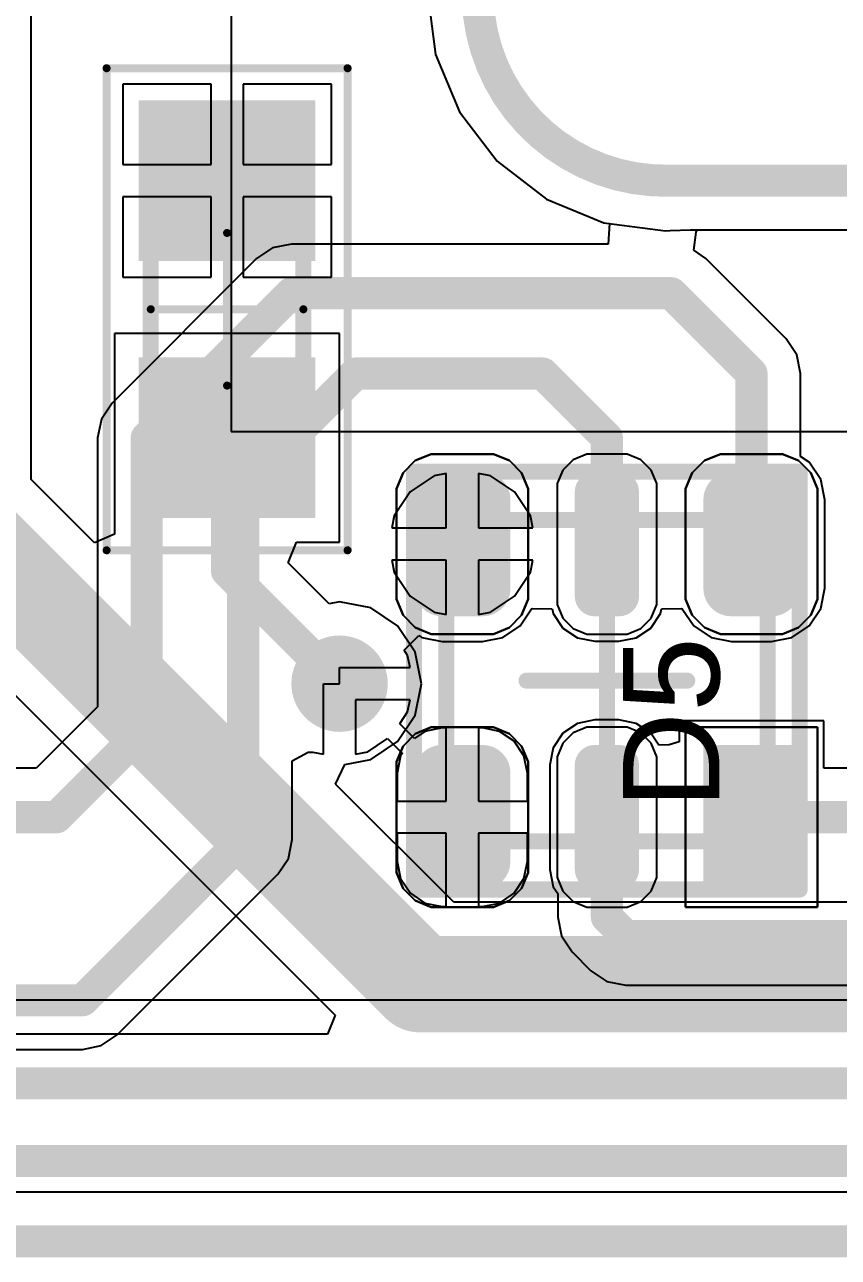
# Model space of a CAD drawing. Header units: inches. Extents: x -0.1 to 84.5, y -0.1 to 23.7.
# Drawn here: x 6.14 to 11.2, y -0.1 to 7.57 of the extents above; entities that cross this region are included whole.
import ezdxf

# ---------------------------------------------------------------- set-up
doc = ezdxf.new("R2010")
doc.units = ezdxf.units.IN
for name, color, linetype in [('Bottom 3D Body', 56, 'Continuous'), ('Bottom Courtyard', 56, 'Continuous'), ('Bottom Layer', 5, 'Continuous'), ('Bottom Paste', 16, 'Continuous'), ('Bottom Solder', 6, 'Continuous'), ('Keep-Out Layer', 6, 'Continuous'), ('Top 3D Body', 56, 'Continuous'), ('Top Courtyard', 56, 'Continuous'), ('Top Layer', 1, 'Continuous'), ('Top Overlay', 2, 'Continuous'), ('Top Paste', 8, 'Continuous'), ('Top Solder', 216, 'Continuous'), ('Via Holes', 16, 'Continuous')]:
    doc.layers.add(name, color=color, linetype=linetype)
doc.styles.add('Arial', font='', dxfattribs={"height": 0.2})
doc.styles.get('Arial').set_extended_font_data('Arial')

# ---------------------------------------------------------------- blocks, each defined once
blk = doc.blocks.new('CAPC0603_1608_55_N_B_90')
at = {"layer": 'Bottom Layer'}
for points in [[(-0.35, 0.5), (-0.35, -0.5), (-1.25, -0.5), (-1.25, 0.5)], [(1.25, 0.5), (1.25, -0.5), (0.35, -0.5), (0.35, 0.5)]]:
    blk.add_hatch(color=5, dxfattribs=at).paths.add_polyline_path(points)
at = {"layer": 'Bottom Paste'}
for points in [[(-0.35, 0.5), (-0.35, -0.5), (-1.25, -0.5), (-1.25, 0.5)], [(1.25, 0.5), (1.25, -0.5), (0.35, -0.5), (0.35, 0.5)]]:
    blk.add_hatch(color=16, dxfattribs=at).paths.add_polyline_path(points)
at = {"layer": 'Bottom Solder'}
for points in [[(-0.3, 0.55), (-0.3, -0.55), (-1.3, -0.55), (-1.3, 0.55)], [(1.3, 0.55), (1.3, -0.55), (0.3, -0.55), (0.3, 0.55)]]:
    blk.add_hatch(color=6, dxfattribs=at).paths.add_polyline_path(points)
at = {"layer": 'Bottom 3D Body'}
for points in [[(-0.875, -0.475, 0.1, 0.1, 0), (-0.875, 0.475, 0.1, 0.1, 0)], [(0.875, 0.475, 0.1, 0.1, 0), (-0.875, 0.475, 0.1, 0.1, 0)], [(0.875, -0.475, 0.1, 0.1, 0), (0.875, 0.475, 0.1, 0.1, 0)], [(0.875, -0.475, 0.1, 0.1, 0), (-0.875, -0.475, 0.1, 0.1, 0)]]:
    blk.add_lwpolyline(points, format="xyseb", dxfattribs=at)
for points in [[(-0.9, 0.475, 0.05, 0.05, 1), (-0.85, 0.475, 0.05, 0.05, 1)], [(-0.9, 0.475, 0.05, 0.05, 1), (-0.85, 0.475, 0.05, 0.05, 1)], [(0.85, 0.475, 0.05, 0.05, 1), (0.9, 0.475, 0.05, 0.05, 1)], [(0.85, 0.475, 0.05, 0.05, 1), (0.9, 0.475, 0.05, 0.05, 1)], [(-0.9, -0.475, 0.05, 0.05, 1), (-0.85, -0.475, 0.05, 0.05, 1)], [(-0.9, -0.475, 0.05, 0.05, 1), (-0.85, -0.475, 0.05, 0.05, 1)], [(0.85, -0.475, 0.05, 0.05, 1), (0.9, -0.475, 0.05, 0.05, 1)], [(0.85, -0.475, 0.05, 0.05, 1), (0.9, -0.475, 0.05, 0.05, 1)]]:
    blk.add_lwpolyline(points, format="xyseb", close=True, dxfattribs=at)
at = {"layer": 'Bottom Courtyard'}
for points in [[(-1.5, -0.75, 0.05, 0.05, 0), (-1.5, 0.75, 0.05, 0.05, 0)], [(1.5, 0.75, 0.05, 0.05, 0), (-1.5, 0.75, 0.05, 0.05, 0)], [(1.5, -0.75, 0.05, 0.05, 0), (1.5, 0.75, 0.05, 0.05, 0)], [(0, -0.475, 0.05, 0.05, 0), (0, 0.475, 0.05, 0.05, 0)], [(0.475, 0, 0.05, 0.05, 0), (-0.475, 0, 0.05, 0.05, 0)], [(1.5, -0.75, 0.05, 0.05, 0), (-1.5, -0.75, 0.05, 0.05, 0)]]:
    blk.add_lwpolyline(points, format="xyseb", dxfattribs=at)
for points in [[(-1.5125, 0.75, 0.025, 0.025, 1), (-1.4875, 0.75, 0.025, 0.025, 1)], [(-1.5125, 0.75, 0.025, 0.025, 1), (-1.4875, 0.75, 0.025, 0.025, 1)], [(1.4875, 0.75, 0.025, 0.025, 1), (1.5125, 0.75, 0.025, 0.025, 1)], [(1.4875, 0.75, 0.025, 0.025, 1), (1.5125, 0.75, 0.025, 0.025, 1)], [(-0.0125, 0.475, 0.025, 0.025, 1), (0.0125, 0.475, 0.025, 0.025, 1)], [(-0.4875, 0, 0.025, 0.025, 1), (-0.4625, 0, 0.025, 0.025, 1)], [(0.4625, 0, 0.025, 0.025, 1), (0.4875, 0, 0.025, 0.025, 1)], [(-0.0125, -0.475, 0.025, 0.025, 1), (0.0125, -0.475, 0.025, 0.025, 1)], [(-1.5125, -0.75, 0.025, 0.025, 1), (-1.4875, -0.75, 0.025, 0.025, 1)], [(-1.5125, -0.75, 0.025, 0.025, 1), (-1.4875, -0.75, 0.025, 0.025, 1)], [(1.4875, -0.75, 0.025, 0.025, 1), (1.5125, -0.75, 0.025, 0.025, 1)], [(1.4875, -0.75, 0.025, 0.025, 1), (1.5125, -0.75, 0.025, 0.025, 1)]]:
    blk.add_lwpolyline(points, format="xyseb", close=True, dxfattribs=at)
blk = doc.blocks.new('APA_RGB_LED_2020_109')
at = {"layer": 'Top Layer'}
h = blk.add_hatch(color=1, dxfattribs=at)
edge = h.paths.add_edge_path()
edge.add_arc((-1.125, 1.025), 0.125, 90, 180)
edge.add_line((-1.25, 1.025), (-1.25, 0.775))
edge.add_arc((-1.125, 0.775), 0.125, 180, 270)
edge.add_line((-1.125, 0.65), (-0.575, 0.65))
edge.add_arc((-0.575, 0.775), 0.125, 270, 360)
edge.add_line((-0.45, 0.775), (-0.45, 1.025))
edge.add_arc((-0.575, 1.025), 0.125, 0, 90)
edge.add_line((-0.575, 1.15), (-1.125, 1.15))
h = blk.add_hatch(color=1, dxfattribs=at)
edge = h.paths.add_edge_path()
edge.add_arc((0.575, 1.025), 0.125, 90, 180)
edge.add_line((0.45, 1.025), (0.45, 0.775))
edge.add_arc((0.575, 0.775), 0.125, 180, 270)
edge.add_line((0.575, 0.65), (1.125, 0.65))
edge.add_arc((1.125, 0.775), 0.125, 270, 360)
edge.add_line((1.25, 0.775), (1.25, 1.025))
edge.add_arc((1.125, 1.025), 0.125, 0, 90)
edge.add_line((1.125, 1.15), (0.575, 1.15))
h = blk.add_hatch(color=1, dxfattribs=at)
edge = h.paths.add_edge_path()
edge.add_arc((-1.175, 0.075), 0.075, 90, 180)
edge.add_line((-1.25, 0.075), (-1.25, -0.075))
edge.add_arc((-1.175, -0.075), 0.075, 180, 270)
edge.add_line((-1.175, -0.15), (-0.525, -0.15))
edge.add_arc((-0.525, -0.075), 0.075, 270, 360)
edge.add_line((-0.45, -0.075), (-0.45, 0.075))
edge.add_arc((-0.525, 0.075), 0.075, 0, 90)
edge.add_line((-0.525, 0.15), (-1.175, 0.15))
h = blk.add_hatch(color=1, dxfattribs=at)
edge = h.paths.add_edge_path()
edge.add_arc((0.525, 0.075), 0.075, 90, 180)
edge.add_line((0.45, 0.075), (0.45, -0.075))
edge.add_arc((0.525, -0.075), 0.075, 180, 270)
edge.add_line((0.525, -0.15), (1.175, -0.15))
edge.add_arc((1.175, -0.075), 0.075, 270, 360)
edge.add_line((1.25, -0.075), (1.25, 0.075))
edge.add_arc((1.175, 0.075), 0.075, 0, 90)
edge.add_line((1.175, 0.15), (0.525, 0.15))
blk.add_hatch(color=1, dxfattribs=at).paths.add_polyline_path([(-1.25, -0.65), (-0.45, -0.65), (-0.45, -1.15), (-1.25, -1.15)])
h = blk.add_hatch(color=1, dxfattribs=at)
edge = h.paths.add_edge_path()
edge.add_arc((0.575, -0.775), 0.125, 90, 180)
edge.add_line((0.45, -0.775), (0.45, -1.025))
edge.add_arc((0.575, -1.025), 0.125, 180, 270)
edge.add_line((0.575, -1.15), (1.125, -1.15))
edge.add_arc((1.125, -1.025), 0.125, 270, 360)
edge.add_line((1.25, -1.025), (1.25, -0.775))
edge.add_arc((1.125, -0.775), 0.125, 0, 90)
edge.add_line((1.125, -0.65), (0.575, -0.65))
at = {"layer": 'Top Paste'}
h = blk.add_hatch(color=8, dxfattribs=at)
edge = h.paths.add_edge_path()
edge.add_arc((-1.125, 1.025), 0.125, 90, 180)
edge.add_line((-1.25, 1.025), (-1.25, 0.775))
edge.add_arc((-1.125, 0.775), 0.125, 180, 270)
edge.add_line((-1.125, 0.65), (-0.575, 0.65))
edge.add_arc((-0.575, 0.775), 0.125, 270, 360)
edge.add_line((-0.45, 0.775), (-0.45, 1.025))
edge.add_arc((-0.575, 1.025), 0.125, 0, 90)
edge.add_line((-0.575, 1.15), (-1.125, 1.15))
h = blk.add_hatch(color=8, dxfattribs=at)
edge = h.paths.add_edge_path()
edge.add_arc((0.575, 1.025), 0.125, 90, 180)
edge.add_line((0.45, 1.025), (0.45, 0.775))
edge.add_arc((0.575, 0.775), 0.125, 180, 270)
edge.add_line((0.575, 0.65), (1.125, 0.65))
edge.add_arc((1.125, 0.775), 0.125, 270, 360)
edge.add_line((1.25, 0.775), (1.25, 1.025))
edge.add_arc((1.125, 1.025), 0.125, 0, 90)
edge.add_line((1.125, 1.15), (0.575, 1.15))
h = blk.add_hatch(color=8, dxfattribs=at)
edge = h.paths.add_edge_path()
edge.add_arc((-1.175, 0.075), 0.075, 90, 180)
edge.add_line((-1.25, 0.075), (-1.25, -0.075))
edge.add_arc((-1.175, -0.075), 0.075, 180, 270)
edge.add_line((-1.175, -0.15), (-0.525, -0.15))
edge.add_arc((-0.525, -0.075), 0.075, 270, 360)
edge.add_line((-0.45, -0.075), (-0.45, 0.075))
edge.add_arc((-0.525, 0.075), 0.075, 0, 90)
edge.add_line((-0.525, 0.15), (-1.175, 0.15))
h = blk.add_hatch(color=8, dxfattribs=at)
edge = h.paths.add_edge_path()
edge.add_arc((0.525, 0.075), 0.075, 90, 180)
edge.add_line((0.45, 0.075), (0.45, -0.075))
edge.add_arc((0.525, -0.075), 0.075, 180, 270)
edge.add_line((0.525, -0.15), (1.175, -0.15))
edge.add_arc((1.175, -0.075), 0.075, 270, 360)
edge.add_line((1.25, -0.075), (1.25, 0.075))
edge.add_arc((1.175, 0.075), 0.075, 0, 90)
edge.add_line((1.175, 0.15), (0.525, 0.15))
blk.add_hatch(color=8, dxfattribs=at).paths.add_polyline_path([(-1.25, -0.65), (-0.45, -0.65), (-0.45, -1.15), (-1.25, -1.15)])
h = blk.add_hatch(color=8, dxfattribs=at)
edge = h.paths.add_edge_path()
edge.add_arc((0.575, -0.775), 0.125, 90, 180)
edge.add_line((0.45, -0.775), (0.45, -1.025))
edge.add_arc((0.575, -1.025), 0.125, 180, 270)
edge.add_line((0.575, -1.15), (1.125, -1.15))
edge.add_arc((1.125, -1.025), 0.125, 270, 360)
edge.add_line((1.25, -1.025), (1.25, -0.775))
edge.add_arc((1.125, -0.775), 0.125, 0, 90)
edge.add_line((1.125, -0.65), (0.575, -0.65))
at = {"layer": 'Top Solder'}
h = blk.add_hatch(color=216, dxfattribs=at)
edge = h.paths.add_edge_path()
edge.add_arc((-1.125, 1.025), 0.175, 90, 180)
edge.add_line((-1.3, 1.025), (-1.3, 0.775))
edge.add_arc((-1.125, 0.775), 0.175, 180, 270)
edge.add_line((-1.125, 0.6), (-0.575, 0.6))
edge.add_arc((-0.575, 0.775), 0.175, 270, 360)
edge.add_line((-0.4, 0.775), (-0.4, 1.025))
edge.add_arc((-0.575, 1.025), 0.175, 0, 90)
edge.add_line((-0.575, 1.2), (-1.125, 1.2))
h = blk.add_hatch(color=216, dxfattribs=at)
edge = h.paths.add_edge_path()
edge.add_arc((0.575, 1.025), 0.175, 90, 180)
edge.add_line((0.4, 1.025), (0.4, 0.775))
edge.add_arc((0.575, 0.775), 0.175, 180, 270)
edge.add_line((0.575, 0.6), (1.125, 0.6))
edge.add_arc((1.125, 0.775), 0.175, 270, 360)
edge.add_line((1.3, 0.775), (1.3, 1.025))
edge.add_arc((1.125, 1.025), 0.175, 0, 90)
edge.add_line((1.125, 1.2), (0.575, 1.2))
h = blk.add_hatch(color=216, dxfattribs=at)
edge = h.paths.add_edge_path()
edge.add_arc((-1.175, 0.075), 0.125, 90, 180)
edge.add_line((-1.3, 0.075), (-1.3, -0.075))
edge.add_arc((-1.175, -0.075), 0.125, 180, 270)
edge.add_line((-1.175, -0.2), (-0.525, -0.2))
edge.add_arc((-0.525, -0.075), 0.125, 270, 360)
edge.add_line((-0.4, -0.075), (-0.4, 0.075))
edge.add_arc((-0.525, 0.075), 0.125, 0, 90)
edge.add_line((-0.525, 0.2), (-1.175, 0.2))
h = blk.add_hatch(color=216, dxfattribs=at)
edge = h.paths.add_edge_path()
edge.add_arc((0.525, 0.075), 0.125, 90, 180)
edge.add_line((0.4, 0.075), (0.4, -0.075))
edge.add_arc((0.525, -0.075), 0.125, 180, 270)
edge.add_line((0.525, -0.2), (1.175, -0.2))
edge.add_arc((1.175, -0.075), 0.125, 270, 360)
edge.add_line((1.3, -0.075), (1.3, 0.075))
edge.add_arc((1.175, 0.075), 0.125, 0, 90)
edge.add_line((1.175, 0.2), (0.525, 0.2))
blk.add_hatch(color=216, dxfattribs=at).paths.add_polyline_path([(-1.3, -0.6), (-0.4, -0.6), (-0.4, -1.2), (-1.3, -1.2)])
h = blk.add_hatch(color=216, dxfattribs=at)
edge = h.paths.add_edge_path()
edge.add_arc((0.575, -0.775), 0.175, 90, 180)
edge.add_line((0.4, -0.775), (0.4, -1.025))
edge.add_arc((0.575, -1.025), 0.175, 180, 270)
edge.add_line((0.575, -1.2), (1.125, -1.2))
edge.add_arc((1.125, -1.025), 0.175, 270, 360)
edge.add_line((1.3, -1.025), (1.3, -0.775))
edge.add_arc((1.125, -0.775), 0.175, 0, 90)
edge.add_line((1.125, -0.6), (0.575, -0.6))
at = {"layer": 'Top 3D Body'}
for points in [[(-1, 1, 0.1, 0.1, 0), (1, 1, 0.1, 0.1, 0)], [(-1, 1, 0.1, 0.1, 0), (-1, -1, 0.1, 0.1, 0)], [(1, 1, 0.1, 0.1, 0), (1, -1, 0.1, 0.1, 0)], [(-1, -1, 0.1, 0.1, 0), (1, -1, 0.1, 0.1, 0)]]:
    blk.add_lwpolyline(points, format="xyseb", dxfattribs=at)
for points in [[(-1.025, 1, 0.05, 0.05, 1), (-0.975, 1, 0.05, 0.05, 1)], [(-1.025, 1, 0.05, 0.05, 1), (-0.975, 1, 0.05, 0.05, 1)], [(0.975, 1, 0.05, 0.05, 1), (1.025, 1, 0.05, 0.05, 1)], [(0.975, 1, 0.05, 0.05, 1), (1.025, 1, 0.05, 0.05, 1)], [(-1.025, -1, 0.05, 0.05, 1), (-0.975, -1, 0.05, 0.05, 1)], [(-1.025, -1, 0.05, 0.05, 1), (-0.975, -1, 0.05, 0.05, 1)], [(0.975, -1, 0.05, 0.05, 1), (1.025, -1, 0.05, 0.05, 1)], [(0.975, -1, 0.05, 0.05, 1), (1.025, -1, 0.05, 0.05, 1)]]:
    blk.add_lwpolyline(points, format="xyseb", close=True, dxfattribs=at)
at = {"layer": 'Top Courtyard'}
for points in [[(-1.3, 1.2, 0.1, 0.1, 0), (-1.3, -1.2, 0.1, 0.1, 0)], [(-1.3, 1.2, 0.1, 0.1, 0), (1.3, 1.2, 0.1, 0.1, 0)], [(1.3, 1.2, 0.1, 0.1, 0), (1.3, -1.2, 0.1, 0.1, 0)], [(0, 0.5, 0.1, 0.1, 0), (0, -0.5, 0.1, 0.1, 0)], [(-0.5, 0, 0.1, 0.1, 0), (0.5, 0, 0.1, 0.1, 0)], [(-1.3, -1.2, 0.1, 0.1, 0), (1.3, -1.2, 0.1, 0.1, 0)]]:
    blk.add_lwpolyline(points, format="xyseb", dxfattribs=at)
for points in [[(-1.325, 1.2, 0.05, 0.05, 1), (-1.275, 1.2, 0.05, 0.05, 1)], [(-1.325, 1.2, 0.05, 0.05, 1), (-1.275, 1.2, 0.05, 0.05, 1)], [(1.275, 1.2, 0.05, 0.05, 1), (1.325, 1.2, 0.05, 0.05, 1)], [(1.275, 1.2, 0.05, 0.05, 1), (1.325, 1.2, 0.05, 0.05, 1)], [(-0.025, 0.5, 0.05, 0.05, 1), (0.025, 0.5, 0.05, 0.05, 1)], [(-0.525, 0, 0.05, 0.05, 1), (-0.475, 0, 0.05, 0.05, 1)], [(0.475, 0, 0.05, 0.05, 1), (0.525, 0, 0.05, 0.05, 1)], [(-0.025, -0.5, 0.05, 0.05, 1), (0.025, -0.5, 0.05, 0.05, 1)], [(-1.325, -1.2, 0.05, 0.05, 1), (-1.275, -1.2, 0.05, 0.05, 1)], [(-1.325, -1.2, 0.05, 0.05, 1), (-1.275, -1.2, 0.05, 0.05, 1)], [(1.275, -1.2, 0.05, 0.05, 1), (1.325, -1.2, 0.05, 0.05, 1)], [(1.275, -1.2, 0.05, 0.05, 1), (1.325, -1.2, 0.05, 0.05, 1)]]:
    blk.add_lwpolyline(points, format="xyseb", close=True, dxfattribs=at)
at = {"layer": 'Top Overlay'}
for p, q in [((-1.2929, 1.2689), (-1.1937, 1.31)), ((-1.1937, 1.31), (-1.14, 1.31)), ((-1.14, 1.31), (-1.14, 1.31)), ((-1.14, 1.31), (-0.56, 1.31)), ((-0.56, 1.31), (-0.5063, 1.31)), ((-0.5063, 1.31), (-0.4071, 1.2689)), ((0.4071, 1.2689), (0.5063, 1.31)), ((0.5063, 1.31), (0.56, 1.31)), ((0.56, 1.31), (0.56, 1.31)), ((0.56, 1.31), (1.14, 1.31)), ((1.14, 1.31), (1.1937, 1.31)), ((1.1937, 1.31), (1.2929, 1.2689)), ((-1.3689, 1.1929), (-1.2929, 1.2689)), ((-0.4071, 1.2689), (-0.3311, 1.1929)), ((0.3311, 1.1929), (0.4071, 1.2689)), ((1.2929, 1.2689), (1.3689, 1.1929)), ((-1.41, 1.0937), (-1.3689, 1.1929)), ((-0.3311, 1.1929), (-0.29, 1.0937)), ((0.29, 1.0937), (0.3311, 1.1929)), ((1.3689, 1.1929), (1.41, 1.0937)), ((-1.41, 1.04), (-1.41, 1.0937)), ((-0.29, 1.0937), (-0.29, 1.04)), ((0.29, 1.04), (0.29, 1.0937)), ((1.41, 1.0937), (1.41, 1.04)), ((-1.41, 0.76), (-1.41, 1.04)), ((-0.29, 1.04), (-0.29, 1.04)), ((-0.29, 1.04), (-0.29, 0.76)), ((0.29, 0.76), (0.29, 1.04)), ((1.41, 1.04), (1.41, 1.04)), ((1.41, 1.04), (1.41, 0.76)), ((-1.41, 0.76), (-1.41, 0.76)), ((-1.41, 0.7063), (-1.41, 0.76)), ((-1.3689, 0.6071), (-1.41, 0.7063)), ((-0.29, 0.7063), (-0.3311, 0.6071)), ((-0.29, 0.76), (-0.29, 0.7063)), ((0.29, 0.76), (0.29, 0.76)), ((0.29, 0.7063), (0.29, 0.76)), ((0.3311, 0.6071), (0.29, 0.7063)), ((1.41, 0.7063), (1.3689, 0.6071)), ((1.41, 0.76), (1.41, 0.7063)), ((-1.2929, 0.5311), (-1.3689, 0.6071)), ((-0.3311, 0.6071), (-0.4071, 0.5311)), ((0.4071, 0.5311), (0.3311, 0.6071)), ((1.3689, 0.6071), (1.2929, 0.5311)), ((-1.1937, 0.49), (-1.2929, 0.5311)), ((-1.14, 0.49), (-1.1937, 0.49)), ((-0.56, 0.49), (-1.14, 0.49)), ((-0.5063, 0.49), (-0.56, 0.49)), ((-0.56, 0.49), (-0.56, 0.49)), ((-0.4071, 0.5311), (-0.5063, 0.49)), ((0.5063, 0.49), (0.4071, 0.5311)), ((0.56, 0.49), (0.5063, 0.49)), ((1.14, 0.49), (0.56, 0.49)), ((1.1937, 0.49), (1.14, 0.49)), ((1.14, 0.49), (1.14, 0.49)), ((1.2929, 0.5311), (1.1937, 0.49)), ((-1.2258, 0.31), (-1.3103, 0.275)), ((-1.18, 0.31), (-1.2258, 0.31)), ((-0.52, 0.31), (-1.18, 0.31)), ((-0.4743, 0.31), (-0.52, 0.31)), ((-0.52, 0.31), (-0.52, 0.31)), ((-0.3897, 0.275), (-0.4743, 0.31)), ((0.4742, 0.31), (0.3897, 0.275)), ((0.52, 0.31), (0.4742, 0.31)), ((1.18, 0.31), (0.52, 0.31)), ((1.2258, 0.31), (1.18, 0.31)), ((1.18, 0.31), (1.18, 0.31)), ((1.3103, 0.275), (1.2258, 0.31)), ((-1.3103, 0.275), (-1.375, 0.2103)), ((-0.325, 0.2103), (-0.3897, 0.275)), ((0.3897, 0.275), (0.325, 0.2103)), ((1.375, 0.2103), (1.3103, 0.275)), ((-1.375, 0.2103), (-1.41, 0.1258)), ((-0.29, 0.1258), (-0.325, 0.2103)), ((0.325, 0.2103), (0.29, 0.1258)), ((1.41, 0.1258), (1.375, 0.2103)), ((-1.41, 0.1258), (-1.41, 0.08)), ((-1.41, 0.08), (-1.41, -0.08)), ((-1.41, 0.08), (-1.41, 0.08)), ((-0.29, 0.08), (-0.29, 0.1258)), ((-0.29, -0.08), (-0.29, 0.08)), ((0.29, 0.1258), (0.29, 0.08)), ((0.29, 0.08), (0.29, -0.08)), ((0.29, 0.08), (0.29, 0.08)), ((1.41, 0.08), (1.41, 0.1258)), ((1.41, -0.08), (1.41, 0.08)), ((-1.41, -0.08), (-1.41, -0.1257)), ((-1.41, -0.1257), (-1.375, -0.2103)), ((-0.325, -0.2103), (-0.29, -0.1257)), ((-0.29, -0.1257), (-0.29, -0.08)), ((-0.29, -0.08), (-0.29, -0.08)), ((0.29, -0.08), (0.29, -0.1257)), ((0.29, -0.1257), (0.325, -0.2103)), ((1.375, -0.2103), (1.41, -0.1257)), ((1.41, -0.1257), (1.41, -0.08)), ((1.41, -0.08), (1.41, -0.08)), ((-1.375, -0.2103), (-1.3103, -0.275)), ((-0.3897, -0.275), (-0.325, -0.2103)), ((0.325, -0.2103), (0.3897, -0.275)), ((1.3103, -0.275), (1.375, -0.2103)), ((-1.3103, -0.275), (-1.2258, -0.31)), ((-0.4743, -0.31), (-0.3897, -0.275)), ((0.3897, -0.275), (0.4742, -0.31)), ((1.2258, -0.31), (1.3103, -0.275)), ((-1.2258, -0.31), (-1.18, -0.31)), ((-1.18, -0.31), (-1.18, -0.31)), ((-1.18, -0.31), (-0.52, -0.31)), ((-0.52, -0.31), (-0.4743, -0.31)), ((0.4742, -0.31), (0.52, -0.31)), ((0.52, -0.31), (0.52, -0.31)), ((0.52, -0.31), (1.18, -0.31)), ((1.18, -0.31), (1.2258, -0.31)), ((-1.41, -1.31), (-1.41, -0.49)), ((-1.41, -0.49), (-0.29, -0.49)), ((-0.29, -0.49), (-0.29, -1.31)), ((0.3311, -0.6071), (0.4071, -0.5311)), ((0.4071, -0.5311), (0.5063, -0.49)), ((0.5063, -0.49), (0.56, -0.49)), ((0.56, -0.49), (0.56, -0.49)), ((0.56, -0.49), (1.14, -0.49)), ((1.14, -0.49), (1.1937, -0.49)), ((1.1937, -0.49), (1.2929, -0.5311)), ((1.2929, -0.5311), (1.3689, -0.6071)), ((0.29, -0.7063), (0.3311, -0.6071)), ((1.3689, -0.6071), (1.41, -0.7063)), ((0.29, -0.76), (0.29, -0.7063)), ((0.29, -1.04), (0.29, -0.76)), ((1.41, -0.7063), (1.41, -0.76)), ((1.41, -0.76), (1.41, -0.76)), ((1.41, -0.76), (1.41, -1.04)), ((0.29, -1.04), (0.29, -1.04)), ((0.29, -1.0937), (0.29, -1.04)), ((1.41, -1.04), (1.41, -1.0937)), ((0.3311, -1.1929), (0.29, -1.0937)), ((1.41, -1.0937), (1.3689, -1.1929)), ((0.4071, -1.2689), (0.3311, -1.1929)), ((1.3689, -1.1929), (1.2929, -1.2689)), ((0.5063, -1.31), (0.4071, -1.2689)), ((1.2929, -1.2689), (1.1937, -1.31)), ((-0.29, -1.31), (-1.41, -1.31)), ((0.56, -1.31), (0.5063, -1.31)), ((1.14, -1.31), (0.56, -1.31)), ((1.1937, -1.31), (1.14, -1.31)), ((1.14, -1.31), (1.14, -1.31))]:
    blk.add_line(p, q, dxfattribs=at)
at = {"layer": 'Top Courtyard', "style": 'Arial'}
blk.add_text('D5', height=0.6, dxfattribs=at).set_placement((-0.8, -0.7))

msp = doc.modelspace()

# ---------------------------------------------------------------- hatches: boundary and pattern name
at = {"layer": 'Bottom Layer'}
h = msp.add_hatch(color=5, dxfattribs=at)
edge = h.paths.add_edge_path()
edge.add_arc((8.864, 4.339), 0.3, 0, 360)
h = msp.add_hatch(color=5, dxfattribs=at)
edge = h.paths.add_edge_path()
edge.add_arc((8.1, 3.47), 0.3, 0, 360)
at = {"layer": 'Top Layer'}
h = msp.add_hatch(color=1, dxfattribs=at)
edge = h.paths.add_edge_path()
edge.add_arc((8.864, 4.339), 0.3, 0, 360)
h = msp.add_hatch(color=1, dxfattribs=at)
edge = h.paths.add_edge_path()
edge.add_arc((8.1, 3.47), 0.3, 0, 360)
at = {"layer": 'Via Holes'}
h = msp.add_hatch(color=7, dxfattribs=at)
edge = h.paths.add_edge_path()
edge.add_arc((8.864, 4.339), 0.15, 0, 360)
h = msp.add_hatch(color=7, dxfattribs=at)
edge = h.paths.add_edge_path()
edge.add_arc((8.1, 3.47), 0.15, 0, 360)

# ---------------------------------------------------------------- linework, layer by layer
at = {"layer": 'Bottom Layer'}
for p, q in [((6.1798, 4.7412), (6.1798, 18.41)), ((8.651, 7.7392), (8.6977, 7.3851)), ((8.6977, 7.3851), (8.8457, 7.0278)), ((7.3, 7.2), (6.75, 7.2)), ((6.75, 7.2), (6.75, 6.7)), ((7.3, 6.7), (7.3, 7.2)), ((8.05, 7.2), (7.5, 7.2)), ((7.5, 7.2), (7.5, 6.7)), ((8.05, 6.7), (8.05, 7.2)), ((8.8457, 7.0278), (9.0811, 6.721)), ((6.75, 6.7), (7.3, 6.7)), ((7.5, 6.7), (8.05, 6.7)), ((9.0811, 6.721), (9.3879, 6.4856)), ((7.3, 6.5), (6.75, 6.5)), ((6.75, 6.5), (6.75, 6)), ((7.3, 6), (7.3, 6.5)), ((8.05, 6.5), (7.5, 6.5)), ((7.5, 6.5), (7.5, 6)), ((8.05, 6), (8.05, 6.5)), ((9.3879, 6.4856), (9.7452, 6.3376)), ((9.7452, 6.3376), (10.0339, 6.2996)), ((10.0339, 6.2996), (10.1286, 6.2871)), ((10.1286, 6.2871), (10.1578, 6.2909)), ((10.1578, 6.2909), (10.2845, 6.2941)), ((10.2845, 6.2941), (13.2096, 6.2942)), ((6.75, 6), (7.3, 6)), ((7.5, 6), (8.05, 6)), ((8.1, 5.65), (6.7, 5.65)), ((6.7, 5.65), (6.7, 4.4006)), ((8.1, 4.35), (8.1, 5.65)), ((8.6884, 4.7629), (8.5396, 4.6634)), ((8.764, 4.7779), (8.6884, 4.7629)), ((8.764, 4.439), (8.764, 4.7779)), ((9.0396, 4.7629), (8.964, 4.7779)), ((8.964, 4.7779), (8.964, 4.439)), ((9.1884, 4.6634), (9.0396, 4.7629)), ((6.5744, 4.3465), (6.1798, 4.7412)), ((8.5396, 4.6634), (8.4401, 4.5146)), ((9.2879, 4.5146), (9.1884, 4.6634)), ((8.4401, 4.5146), (8.4251, 4.439)), ((9.3029, 4.439), (9.2879, 4.5146)), ((6.7, 4.4006), (6.5744, 4.3465)), ((8.4251, 4.439), (8.764, 4.439)), ((8.964, 4.439), (9.3029, 4.439)), ((7.7796, 4.223), (7.8322, 4.35)), ((7.8322, 4.35), (8.1, 4.35)), ((8.0356, 3.967), (7.7796, 4.223)), ((8.764, 4.239), (8.4251, 4.239)), ((8.4251, 4.239), (8.4401, 4.1634)), ((8.764, 3.9001), (8.764, 4.239)), ((9.3029, 4.239), (8.964, 4.239)), ((8.964, 4.239), (8.964, 3.9001)), ((9.2879, 4.1634), (9.3029, 4.239)), ((5.3095, 4.1695), (8.073, 1.4061)), ((8.4401, 4.1634), (8.5396, 4.0146)), ((9.1884, 4.0146), (9.2879, 4.1634)), ((8.5396, 4.0146), (8.6884, 3.9151)), ((9.0396, 3.9151), (9.1884, 4.0146)), ((8.1, 3.9798), (8.0356, 3.967)), ((8.2951, 3.941), (8.1, 3.9798)), ((8.4605, 3.8305), (8.2951, 3.941)), ((8.6884, 3.9151), (8.764, 3.9001)), ((8.964, 3.9001), (9.0396, 3.9151)), ((8.571, 3.6651), (8.4605, 3.8305)), ((8.6098, 3.47), (8.571, 3.6651)), ((8.571, 3.2749), (8.6098, 3.47)), ((8.4605, 3.1095), (8.571, 3.2749)), ((8.2951, 2.999), (8.4605, 3.1095)), ((8.1337, 2.9669), (8.2951, 2.999)), ((8.0755, 2.8454), (8.1337, 2.9669)), ((8.8112, 2.1098), (8.0755, 2.8454)), ((18.7334, 2.1098), (8.8112, 2.1098)), ((8.073, 1.4061), (8.0244, 1.2887)), ((8.0244, 1.2887), (5.3339, 1.2887))]:
    msp.add_line(p, q, dxfattribs=at)
for points in [[(7.4, 4.17, 0.2, 0.2, 0), (7.4, 5, 0.2, 0.2, 0)], [(5.67, 4.53, 0.6, 0.6, 0), (8.6, 1.6, 0.6, 0.6, 0)], [(7.4, 4.17, 0.2, 0.2, 0), (8.1, 3.47, 0.2, 0.2, 0)], [(8.6, 1.6, 0.6, 0.6, 0), (20.3, 1.6, 0.6, 0.6, 0)], [(5.2072, 0.9828, 0.2, 0.2, 0), (25.0828, 0.9828, 0.2, 0.2, 0)], [(4.98, 0.5, 0.2, 0.2, 0), (25.5, 0.5, 0.2, 0.2, 0)]]:
    msp.add_lwpolyline(points, format="xyseb", dxfattribs=at)
for points in [[(7.35, 5, 0.1, 0.1, 1), (7.45, 5, 0.1, 0.1, 1)], [(7.35, 4.17, 0.1, 0.1, 1), (7.45, 4.17, 0.1, 0.1, 1)], [(7.35, 4.17, 0.1, 0.1, 1), (7.45, 4.17, 0.1, 0.1, 1)], [(8.05, 3.47, 0.1, 0.1, 1), (8.15, 3.47, 0.1, 0.1, 1)], [(8.45, 1.6, 0.3, 0.3, 1), (8.75, 1.6, 0.3, 0.3, 1)], [(8.45, 1.6, 0.3, 0.3, 1), (8.75, 1.6, 0.3, 0.3, 1)]]:
    msp.add_lwpolyline(points, format="xyseb", close=True, dxfattribs=at)
at = {"layer": 'Keep-Out Layer'}
for points in [[(10.1517, 6.6, 0.2, 0.2, -0.414214), (8.9601, 7.7454, 0.2, 0.2, 0)], [(10.1517, 6.6, 0.2, 0.2, 0), (13.3312, 6.6001, 0.2, 0.2, 0)], [(0, 0, 0.2, 0.2, 0), (84.3787, 0, 0.2, 0.2, 0)]]:
    msp.add_lwpolyline(points, format="xyseb", dxfattribs=at)
msp.add_lwpolyline([(10.1017, 6.6, 0.1, 0.1, 1), (10.2017, 6.6, 0.1, 0.1, 1)], format="xyseb", close=True, dxfattribs=at)
msp.add_lwpolyline([(10.1017, 6.6, 0.1, 0.1, 1), (10.2017, 6.6, 0.1, 0.1, 1)], format="xyseb", close=True, dxfattribs=at)
at = {"layer": 'Top Layer'}
for p, q in [((8.651, 7.7392), (8.6977, 7.3851)), ((8.6977, 7.3851), (8.8457, 7.0278)), ((8.8457, 7.0278), (9.0811, 6.721)), ((9.0811, 6.721), (9.3879, 6.4856)), ((9.3879, 6.4856), (9.7452, 6.3376)), ((9.7452, 6.3376), (9.7808, 6.3329)), ((9.7808, 6.3329), (9.7725, 6.2059)), ((10.3199, 6.2804), (10.3253, 6.2941)), ((10.3253, 6.2941), (13.2096, 6.2942)), ((10.3042, 6.1671), (10.3199, 6.2804)), ((7.6829, 6.1826), (7.5837, 6.1163)), ((7.8, 6.2059), (7.6829, 6.1826)), ((9.7725, 6.2059), (7.8, 6.2059)), ((10.3803, 6.1163), (10.3042, 6.1671)), ((7.5837, 6.1163), (6.6837, 5.2163)), ((10.8803, 5.6163), (10.3803, 6.1163)), ((10.9466, 5.5171), (10.8803, 5.6163)), ((10.8803, 5.6163), (10.8803, 5.6163)), ((10.9699, 5.4), (10.9466, 5.5171)), ((10.9699, 4.884), (10.9699, 5.4)), ((6.6837, 5.2163), (6.6174, 5.1171)), ((6.6174, 5.1171), (6.5941, 5)), ((6.5941, 5), (6.5941, 5)), ((6.5941, 5), (6.5941, 3.3267)), ((11.0233, 4.8483), (10.9699, 4.884)), ((11.0951, 4.7408), (11.0233, 4.8483)), ((11.1204, 4.614), (11.0951, 4.7408)), ((11.1204, 4.064), (11.1204, 4.614)), ((11.0951, 3.9372), (11.1204, 4.064)), ((9.2233, 3.8297), (9.2946, 3.9363)), ((9.2946, 3.9363), (9.2988, 3.9371)), ((9.2988, 3.9371), (9.4243, 3.9353)), ((9.4243, 3.9353), (9.43, 3.9067)), ((10.098, 3.9067), (10.1037, 3.9353)), ((10.1037, 3.9353), (10.2292, 3.9371)), ((10.2292, 3.9371), (10.2334, 3.9363)), ((10.2334, 3.9363), (10.3047, 3.8297)), ((11.0233, 3.8297), (11.0951, 3.9372)), ((9.43, 3.9067), (9.4907, 3.8157)), ((10.0373, 3.8157), (10.098, 3.9067)), ((8.5015, 3.6791), (8.5931, 3.7706)), ((8.5931, 3.7706), (8.6122, 3.7579)), ((9.1158, 3.7579), (9.2233, 3.8297)), ((9.4907, 3.8157), (9.5817, 3.755)), ((9.9463, 3.755), (10.0373, 3.8157)), ((10.3047, 3.8297), (10.4122, 3.7579)), ((10.9158, 3.7579), (11.0233, 3.8297)), ((8.6122, 3.7579), (8.739, 3.7326)), ((8.739, 3.7326), (8.989, 3.7326)), ((8.989, 3.7326), (9.1158, 3.7579)), ((9.5817, 3.755), (9.689, 3.7336)), ((9.689, 3.7336), (9.839, 3.7336)), ((9.839, 3.7336), (9.9463, 3.755)), ((10.4122, 3.7579), (10.539, 3.7326)), ((10.539, 3.7326), (10.789, 3.7326)), ((10.789, 3.7326), (10.9158, 3.7579)), ((8.5239, 3.6456), (8.5015, 3.6791)), ((8.5389, 3.57), (8.5239, 3.6456)), ((8.1, 3.47), (8.1, 3.57)), ((8.1, 3.57), (8.5389, 3.57)), ((8, 3.0311), (8, 3.47)), ((8, 3.47), (8.1, 3.47)), ((6.5941, 3.3267), (6.2123, 2.9449)), ((8.5389, 3.37), (8.2, 3.37)), ((8.2, 3.37), (8.2, 3.0311)), ((8.5239, 3.2944), (8.5389, 3.37)), ((8.4748, 3.2209), (8.4764, 3.2233)), ((8.4764, 3.2233), (8.5239, 3.2944)), ((9.5817, 3.223), (9.4907, 3.1623)), ((9.689, 3.2444), (9.5817, 3.223)), ((9.839, 3.2444), (9.689, 3.2444)), ((9.9463, 3.223), (9.839, 3.2444)), ((10.0373, 3.1623), (9.9463, 3.223)), ((11.114, 3.239), (10.214, 3.239)), ((10.214, 3.239), (10.214, 3.1089)), ((11.114, 2.9449), (11.114, 3.239)), ((8.5664, 3.1294), (8.4748, 3.2209)), ((8.6317, 3.173), (8.573, 3.1338)), ((8.739, 3.1944), (8.6317, 3.173)), ((8.764, 3.1944), (8.739, 3.1944)), ((8.764, 2.739), (8.764, 3.1944)), ((8.989, 3.1944), (8.964, 3.1944)), ((8.964, 3.1944), (8.964, 2.739)), ((9.0963, 3.173), (8.989, 3.1944)), ((9.1873, 3.1123), (9.0963, 3.173)), ((9.4907, 3.1623), (9.43, 3.0713)), ((10.087, 3.0878), (10.0373, 3.1623)), ((8.2756, 3.0461), (8.3921, 3.124)), ((8.3921, 3.124), (8.3988, 3.1284)), ((8.3988, 3.1284), (8.4904, 3.0369)), ((8.573, 3.1338), (8.5664, 3.1294)), ((9.248, 3.0213), (9.1873, 3.1123)), ((9.43, 3.0713), (9.4086, 2.964)), ((10.152, 3.0888), (10.087, 3.0878)), ((10.214, 3.1089), (10.152, 3.0888)), ((7.8059, 2.9906), (7.905, 3.0436)), ((7.905, 3.0436), (7.9329, 3.0444)), ((7.9329, 3.0444), (8, 3.0311)), ((8.2, 3.0311), (8.2756, 3.0461)), ((8.48, 3.0213), (8.4586, 2.914)), ((8.4888, 3.0345), (8.48, 3.0213)), ((8.4904, 3.0369), (8.4888, 3.0345)), ((9.2694, 2.914), (9.248, 3.0213)), ((6.2123, 2.9449), (5.344, 2.9449)), ((7.8059, 2.5), (7.8059, 2.9906)), ((9.4086, 2.964), (9.4086, 2.314)), ((14.5351, 2.9449), (11.114, 2.9449)), ((8.4586, 2.914), (8.4586, 2.739)), ((9.2694, 2.739), (9.2694, 2.914)), ((8.4586, 2.739), (8.764, 2.739)), ((8.964, 2.739), (9.2694, 2.739)), ((8.764, 2.539), (8.4586, 2.539)), ((8.4586, 2.539), (8.4586, 2.364)), ((8.764, 2.0836), (8.764, 2.539)), ((9.2694, 2.539), (8.964, 2.539)), ((8.964, 2.539), (8.964, 2.0836)), ((9.2694, 2.364), (9.2694, 2.539)), ((7.7826, 2.3829), (7.8059, 2.5)), ((7.7163, 2.2837), (7.7826, 2.3829)), ((8.4586, 2.364), (8.48, 2.2567)), ((9.248, 2.2567), (9.2694, 2.364)), ((9.4086, 2.314), (9.43, 2.2067)), ((6.7163, 1.2837), (7.7163, 2.2837)), ((7.7163, 2.2837), (7.7163, 2.2837)), ((8.48, 2.2567), (8.5407, 2.1657)), ((9.1873, 2.1657), (9.248, 2.2567)), ((8.5407, 2.1657), (8.6317, 2.105)), ((9.0963, 2.105), (9.1873, 2.1657)), ((9.43, 2.2067), (9.4581, 2.1645)), ((9.4581, 2.1645), (9.4581, 2.0172)), ((8.6317, 2.105), (8.739, 2.0836)), ((8.739, 2.0836), (8.764, 2.0836)), ((8.964, 2.0836), (8.989, 2.0836)), ((8.989, 2.0836), (9.0963, 2.105)), ((9.4581, 2.0172), (9.4581, 2.0172)), ((9.4581, 2.0172), (9.4814, 1.9001)), ((9.4814, 1.9001), (9.5477, 1.8009)), ((9.5477, 1.8009), (9.6649, 1.6837)), ((9.6649, 1.6837), (9.6649, 1.6837)), ((9.6649, 1.6837), (9.7641, 1.6174)), ((9.7641, 1.6174), (9.8812, 1.5941)), ((9.8812, 1.5941), (9.8812, 1.5941)), ((9.8812, 1.5941), (15.292, 1.5941)), ((6.6171, 1.2174), (6.7163, 1.2837)), ((4.3, 1.1941), (6.5, 1.1941)), ((6.5, 1.1941), (6.6171, 1.2174)), ((6.5, 1.1941), (6.5, 1.1941)), ((26.4694, 0.3059), (0.3059, 0.3059))]:
    msp.add_line(p, q, dxfattribs=at)
for points in [[(6.9, 5, 0.2, 0.2, 0), (7.8, 5.9, 0.2, 0.2, 0)], [(7.8, 5.9, 0.2, 0.2, 0), (10.164, 5.9, 0.2, 0.2, 0)], [(10.164, 5.9, 0.2, 0.2, 0), (10.664, 5.4, 0.2, 0.2, 0)], [(7.5, 4.7, 0.2, 0.2, 0), (8.2, 5.4, 0.2, 0.2, 0)], [(8.2, 5.4, 0.2, 0.2, 0), (9.364, 5.4, 0.2, 0.2, 0)], [(9.364, 5.4, 0.2, 0.2, 0), (9.764, 5, 0.2, 0.2, 0)], [(10.664, 4.339, 0.2, 0.2, 0), (10.664, 5.4, 0.2, 0.2, 0)], [(6.9, 3.2, 0.2, 0.2, 0), (6.9, 5, 0.2, 0.2, 0)], [(9.764, 4.339, 0.2, 0.2, 0), (9.764, 5, 0.2, 0.2, 0)], [(7.5, 2.5, 0.2, 0.2, 0), (7.5, 4.7, 0.2, 0.2, 0)], [(6.339, 2.639, 0.2, 0.2, 0), (6.9, 3.2, 0.2, 0.2, 0)], [(4.894, 2.639, 0.2, 0.2, 0), (6.339, 2.639, 0.2, 0.2, 0)], [(9.764, 2.0172, 0.2, 0.2, 0), (9.764, 2.639, 0.2, 0.2, 0)], [(10.664, 2.639, 0.2, 0.2, 0), (14.7739, 2.639, 0.2, 0.2, 0)], [(6.5, 1.5, 0.2, 0.2, 0), (7.5, 2.5, 0.2, 0.2, 0)], [(9.764, 2.0172, 0.2, 0.2, 0), (9.8812, 1.9, 0.2, 0.2, 0)], [(9.8812, 1.9, 0.2, 0.2, 0), (15.292, 1.9, 0.2, 0.2, 0)], [(4.3, 1.5, 0.2, 0.2, 0), (6.5, 1.5, 0.2, 0.2, 0)]]:
    msp.add_lwpolyline(points, format="xyseb", dxfattribs=at)
for points in [[(7.75, 5.9, 0.1, 0.1, 1), (7.85, 5.9, 0.1, 0.1, 1)], [(7.75, 5.9, 0.1, 0.1, 1), (7.85, 5.9, 0.1, 0.1, 1)], [(10.114, 5.9, 0.1, 0.1, 1), (10.214, 5.9, 0.1, 0.1, 1)], [(10.114, 5.9, 0.1, 0.1, 1), (10.214, 5.9, 0.1, 0.1, 1)], [(8.15, 5.4, 0.1, 0.1, 1), (8.25, 5.4, 0.1, 0.1, 1)], [(8.15, 5.4, 0.1, 0.1, 1), (8.25, 5.4, 0.1, 0.1, 1)], [(9.314, 5.4, 0.1, 0.1, 1), (9.414, 5.4, 0.1, 0.1, 1)], [(9.314, 5.4, 0.1, 0.1, 1), (9.414, 5.4, 0.1, 0.1, 1)], [(10.614, 5.4, 0.1, 0.1, 1), (10.714, 5.4, 0.1, 0.1, 1)], [(10.614, 5.4, 0.1, 0.1, 1), (10.714, 5.4, 0.1, 0.1, 1)], [(6.85, 5, 0.1, 0.1, 1), (6.95, 5, 0.1, 0.1, 1)], [(6.85, 5, 0.1, 0.1, 1), (6.95, 5, 0.1, 0.1, 1)], [(9.714, 5, 0.1, 0.1, 1), (9.814, 5, 0.1, 0.1, 1)], [(9.714, 5, 0.1, 0.1, 1), (9.814, 5, 0.1, 0.1, 1)], [(7.45, 4.7, 0.1, 0.1, 1), (7.55, 4.7, 0.1, 0.1, 1)], [(7.45, 4.7, 0.1, 0.1, 1), (7.55, 4.7, 0.1, 0.1, 1)], [(9.714, 4.339, 0.1, 0.1, 1), (9.814, 4.339, 0.1, 0.1, 1)], [(10.614, 4.339, 0.1, 0.1, 1), (10.714, 4.339, 0.1, 0.1, 1)], [(6.85, 3.2, 0.1, 0.1, 1), (6.95, 3.2, 0.1, 0.1, 1)], [(6.85, 3.2, 0.1, 0.1, 1), (6.95, 3.2, 0.1, 0.1, 1)], [(6.289, 2.639, 0.1, 0.1, 1), (6.389, 2.639, 0.1, 0.1, 1)], [(6.289, 2.639, 0.1, 0.1, 1), (6.389, 2.639, 0.1, 0.1, 1)], [(9.714, 2.639, 0.1, 0.1, 1), (9.814, 2.639, 0.1, 0.1, 1)], [(10.614, 2.639, 0.1, 0.1, 1), (10.714, 2.639, 0.1, 0.1, 1)], [(7.45, 2.5, 0.1, 0.1, 1), (7.55, 2.5, 0.1, 0.1, 1)], [(7.45, 2.5, 0.1, 0.1, 1), (7.55, 2.5, 0.1, 0.1, 1)], [(9.714, 2.0172, 0.1, 0.1, 1), (9.814, 2.0172, 0.1, 0.1, 1)], [(9.714, 2.0172, 0.1, 0.1, 1), (9.814, 2.0172, 0.1, 0.1, 1)], [(9.8312, 1.9, 0.1, 0.1, 1), (9.9312, 1.9, 0.1, 0.1, 1)], [(9.8312, 1.9, 0.1, 0.1, 1), (9.9312, 1.9, 0.1, 0.1, 1)], [(6.45, 1.5, 0.1, 0.1, 1), (6.55, 1.5, 0.1, 0.1, 1)], [(6.45, 1.5, 0.1, 0.1, 1), (6.55, 1.5, 0.1, 0.1, 1)]]:
    msp.add_lwpolyline(points, format="xyseb", close=True, dxfattribs=at)
at = {"layer": 'Top Overlay'}
for p, q in [((7.4257, 21.1579), (7.4257, 5.0389)), ((7.4257, 5.0389), (13.2786, 5.0389)), ((8.5711, 4.8579), (8.4951, 4.7819)), ((8.6703, 4.899), (8.5711, 4.8579)), ((9.0577, 4.899), (8.6703, 4.899)), ((9.1569, 4.8579), (9.0577, 4.899)), ((9.2329, 4.7819), (9.1569, 4.8579)), ((9.5537, 4.864), (9.489, 4.7993)), ((9.6383, 4.899), (9.5537, 4.864)), ((9.8897, 4.899), (9.6383, 4.899)), ((9.9743, 4.864), (9.8897, 4.899)), ((10.039, 4.7993), (9.9743, 4.864)), ((10.3711, 4.8579), (10.2951, 4.7819)), ((10.4703, 4.899), (10.3711, 4.8579)), ((10.8577, 4.899), (10.4703, 4.899)), ((10.9569, 4.8579), (10.8577, 4.899)), ((11.0329, 4.7819), (10.9569, 4.8579)), ((8.4951, 4.7819), (8.454, 4.6827)), ((9.274, 4.6827), (9.2329, 4.7819)), ((9.489, 4.7993), (9.454, 4.7148)), ((10.074, 4.7148), (10.039, 4.7993)), ((10.2951, 4.7819), (10.254, 4.6827)), ((11.074, 4.6827), (11.0329, 4.7819)), ((8.454, 4.6827), (8.454, 4.629)), ((9.274, 4.629), (9.274, 4.6827)), ((9.454, 4.7148), (9.454, 4.669)), ((10.074, 4.669), (10.074, 4.7148)), ((10.254, 4.6827), (10.254, 4.629)), ((11.074, 4.629), (11.074, 4.6827)), ((8.454, 4.629), (8.454, 4.049)), ((9.274, 4.049), (9.274, 4.629)), ((9.454, 4.669), (9.454, 4.009)), ((10.074, 4.009), (10.074, 4.669)), ((10.254, 4.629), (10.254, 4.049)), ((11.074, 4.049), (11.074, 4.629)), ((8.454, 4.049), (8.454, 3.9953)), ((8.454, 3.9953), (8.4951, 3.8961)), ((9.2329, 3.8961), (9.274, 3.9953)), ((9.274, 3.9953), (9.274, 4.049)), ((9.454, 4.009), (9.454, 3.9633)), ((10.074, 3.9633), (10.074, 4.009)), ((10.254, 4.049), (10.254, 3.9953)), ((10.254, 3.9953), (10.2951, 3.8961)), ((11.0329, 3.8961), (11.074, 3.9953)), ((11.074, 3.9953), (11.074, 4.049)), ((9.454, 3.9633), (9.489, 3.8787)), ((10.039, 3.8787), (10.074, 3.9633)), ((8.4951, 3.8961), (8.5711, 3.8201)), ((9.1569, 3.8201), (9.2329, 3.8961)), ((9.489, 3.8787), (9.5537, 3.814)), ((9.9743, 3.814), (10.039, 3.8787)), ((10.2951, 3.8961), (10.3711, 3.8201)), ((10.9569, 3.8201), (11.0329, 3.8961)), ((8.5711, 3.8201), (8.6703, 3.779)), ((8.6703, 3.779), (9.0577, 3.779)), ((9.0577, 3.779), (9.1569, 3.8201)), ((9.5537, 3.814), (9.6383, 3.779)), ((9.6383, 3.779), (9.8897, 3.779)), ((9.8897, 3.779), (9.9743, 3.814)), ((10.3711, 3.8201), (10.4703, 3.779)), ((10.4703, 3.779), (10.8577, 3.779)), ((10.8577, 3.779), (10.9569, 3.8201)), ((8.5711, 3.1579), (8.4951, 3.0819)), ((8.6703, 3.199), (8.5711, 3.1579)), ((9.0577, 3.199), (8.6703, 3.199)), ((9.1569, 3.1579), (9.0577, 3.199)), ((9.2329, 3.0819), (9.1569, 3.1579)), ((9.5537, 3.164), (9.489, 3.0993)), ((9.6383, 3.199), (9.5537, 3.164)), ((9.8897, 3.199), (9.6383, 3.199)), ((9.9743, 3.164), (9.8897, 3.199)), ((10.039, 3.0993), (9.9743, 3.164)), ((11.074, 3.199), (10.254, 3.199)), ((10.254, 3.199), (10.254, 2.079)), ((11.074, 2.079), (11.074, 3.199)), ((8.4951, 3.0819), (8.454, 2.9827)), ((9.274, 2.9827), (9.2329, 3.0819)), ((9.489, 3.0993), (9.454, 3.0148)), ((10.074, 3.0148), (10.039, 3.0993)), ((9.454, 3.0148), (9.454, 2.969)), ((10.074, 2.969), (10.074, 3.0148)), ((8.454, 2.9827), (8.454, 2.929)), ((8.454, 2.929), (8.454, 2.349)), ((9.274, 2.929), (9.274, 2.9827)), ((9.274, 2.349), (9.274, 2.929)), ((9.454, 2.969), (9.454, 2.309)), ((10.074, 2.309), (10.074, 2.969)), ((8.454, 2.349), (8.454, 2.2953)), ((9.274, 2.2953), (9.274, 2.349)), ((9.454, 2.309), (9.454, 2.2632)), ((10.074, 2.2632), (10.074, 2.309)), ((8.454, 2.2953), (8.4951, 2.1961)), ((9.2329, 2.1961), (9.274, 2.2953)), ((9.454, 2.2632), (9.489, 2.1787)), ((10.039, 2.1787), (10.074, 2.2632)), ((8.4951, 2.1961), (8.5711, 2.1201)), ((9.1569, 2.1201), (9.2329, 2.1961)), ((9.489, 2.1787), (9.5537, 2.114)), ((9.9743, 2.114), (10.039, 2.1787)), ((8.5711, 2.1201), (8.6703, 2.079)), ((8.6703, 2.079), (9.0577, 2.079)), ((9.0577, 2.079), (9.1569, 2.1201)), ((9.5537, 2.114), (9.6383, 2.079)), ((9.6383, 2.079), (9.8897, 2.079)), ((9.8897, 2.079), (9.9743, 2.114)), ((10.254, 2.079), (11.074, 2.079)), ((13.2786, 1.5), (1.5, 1.5))]:
    msp.add_line(p, q, dxfattribs=at)

# ---------------------------------------------------------------- block references
for name, p, rotation in [('CAPC0603_1608_55_N_B_90', (7.4, 5.8), 270), ('APA_RGB_LED_2020_109', (9.764, 3.489), 90)]:
    msp.add_blockref(name, p, dxfattribs=dict(rotation=rotation))

doc.saveas('drawing.dxf')
